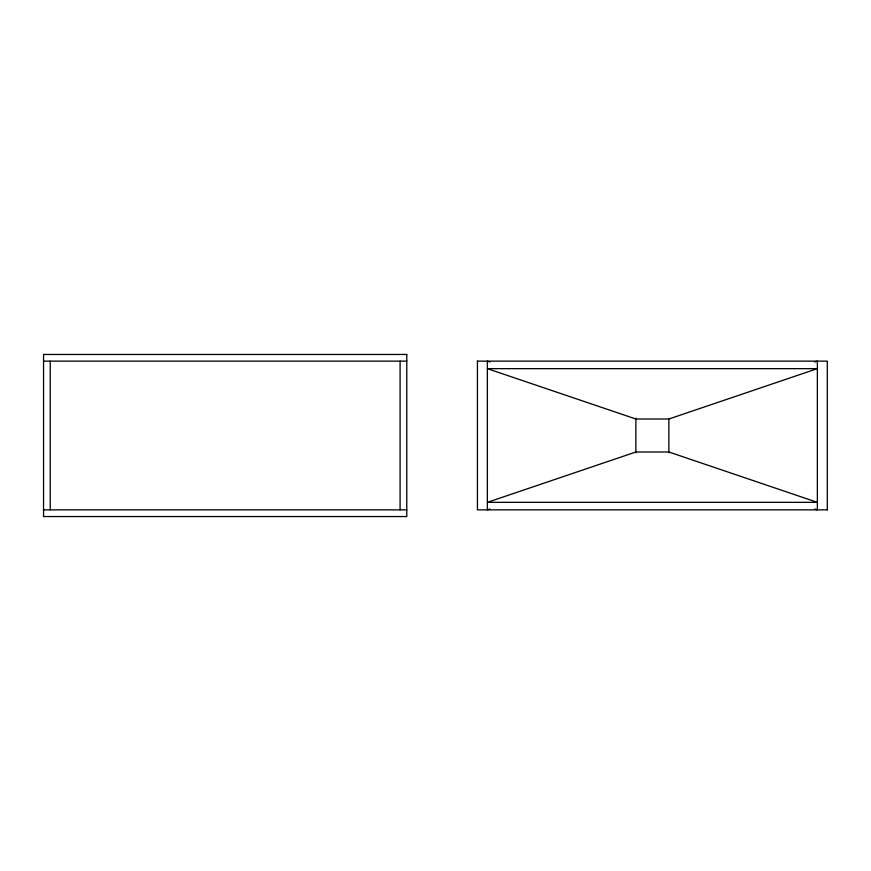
<?xml version="1.0" encoding="UTF-8"?>
<svg xmlns="http://www.w3.org/2000/svg" width="871" height="871" viewBox="0 0 871 871"><rect width="100%" height="100%" fill="white"/><g stroke="black" fill="none" stroke-linecap="round" stroke-linejoin="round"><path stroke-width="1.31" d="M827.298 509.862L827.298 361.138L477.286 361.138M814.799 362.009L817.357 361.138L817.357 509.862L814.799 508.991M668.863 419.005L817.357 368.651L487.368 368.651L635.863 419.005L668.863 419.005L668.863 452.757M489.938 508.991L487.368 509.862L487.368 361.138L489.938 362.009M43.55 361.138L406.779 361.138M43.55 509.862L406.779 509.862M827.45 509.862L477.439 509.862L477.439 361.138M635.863 418.156L635.863 452.844M400.094 361.138L400.094 509.862M50.235 361.138L50.235 509.862M635.863 451.995L487.368 502.349L817.357 502.349L668.863 451.995L635.863 451.995M406.779 354.453L43.55 354.453L43.55 516.547L406.779 516.547L406.779 354.453"/></g></svg>
